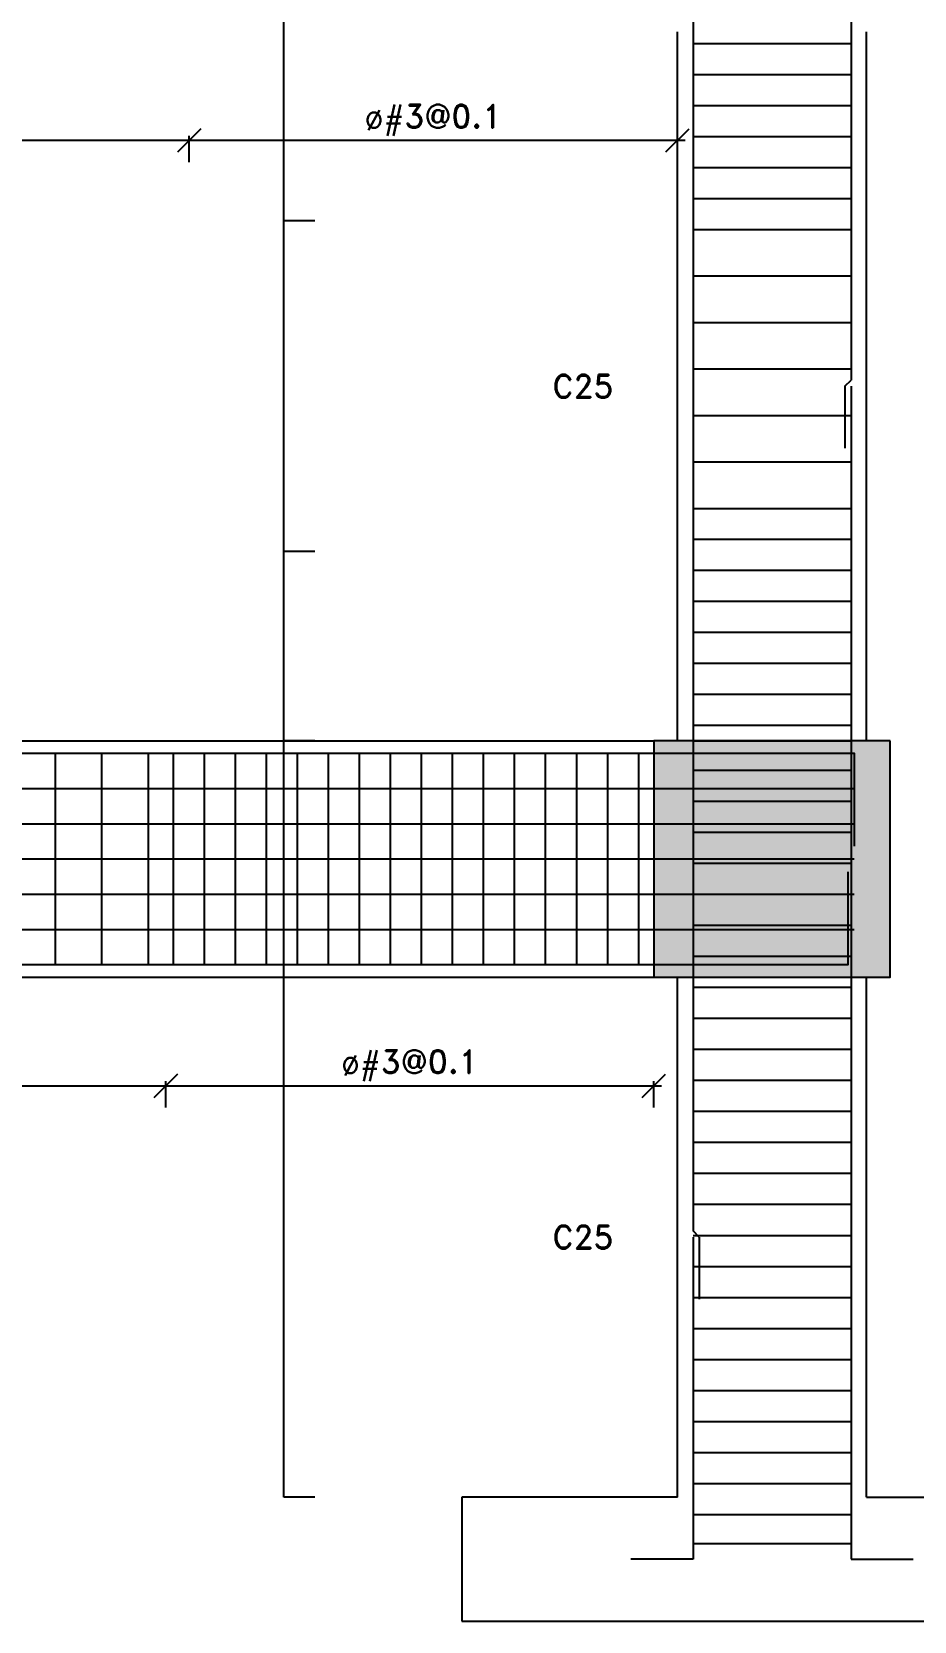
# Model space of a CAD drawing. Header units: inches. Extents: x 2674 to 28325, y -8016 to 21827.
# Drawn here: x 11401.7 to 11544, y -2273.3 to -2017.1 of the extents above; entities that cross this region are included whole.
import ezdxf

# ---------------------------------------------------------------- set-up
doc = ezdxf.new("R2010")
doc.units = ezdxf.units.IN
doc.header["$MEASUREMENT"] = 0
for name, color, linetype in [('Beam', 3, 'Continuous'), ('Beam elevation contour', 7, 'Continuous'), ('Beam rebar bot', 2, 'Continuous'), ('Beam rebar top', 2, 'Continuous'), ('Beam tie corner', 6, 'Continuous'), ('Beam tie mid', 4, 'Continuous'), ('Column elevation contorno', 7, 'Continuous'), ('Dimensions', 7, 'Continuous'), ('Porticos', 7, 'Continuous'), ('Texts', 7, 'Continuous')]:
    doc.layers.add(name, color=color, linetype=linetype)
doc.layers.add('Beam torsion rebar', color=7, linetype='Continuous', true_color=0xaf0000)
doc.styles.add('Letra', font='romand.shx')
doc.dimstyles.new('Dimension', dxfattribs={"dimscale": 0.083333, "dimtxt": 0.025, "dimasz": 0.025, "dimexe": 0.015, "dimexo": 0.03, "dimgap": 0.015, "dimtad": 1, "dimdec": 1, "dimzin": 0, "dimdsep": 46, "dimlunit": 4, "dimtxsty": 'Letra', "dimblk": 'OBLIQUE', "dimcen": 0.015, "dimdle": 0.025, "dimclrd": 256, "dimclre": 1, "dimclrt": 4, "dimadec": 0, "dimazin": 0, "dimtfac": 1, "dimtdec": 1, "dimtofl": 0, "dimtmove": 0, "dimatfit": 3, "dimfxl": 1, "dimtolj": 1, "dimtzin": 0, "dimarcsym": 0})

# ---------------------------------------------------------------- blocks, each defined once
blk = doc.blocks.new('_Oblique')
at = {"color": 0, "linetype": 'ByBlock', "lineweight": -2}
blk.add_line((-0.5, -0.5), (0.5, 0.5), dxfattribs=at)
blk = doc.blocks.new('*D653')
at = {"layer": 'Defpoints', "color": 0, "transparency": 16777216}
for p in [(11442.37, -2100.91), (11447.37, -2100.91), (11447.37, -2131.41)]:
    blk.add_point(p, dxfattribs=at)
at = {"layer": 'Dimensions', "color": 1, "linetype": 'ByBlock', "lineweight": -2, "transparency": 16777216}
for p, q in [((11447.37, -2100.91), (11442.37, -2100.91)), ((11447.37, -2131.41), (11442.37, -2131.41))]:
    blk.add_line(p, q, dxfattribs=at)
at = {"layer": 'Dimensions', "linetype": 'ByBlock', "lineweight": -2, "transparency": 16777216}
blk.add_line((11442.37, -2131.42), (11442.37, -2100.91), dxfattribs=at)
at = {"layer": 'Dimensions', "lineweight": -2, "transparency": 16777216, "xscale": 0.006249999999999999, "yscale": 0.006249999999999999, "zscale": 0.006249999999999999}
for p, rotation in [((11442.37, -2100.91), 90), ((11442.37, -2131.41), 270)]:
    blk.add_blockref('_Oblique', p, dxfattribs=dict(at, rotation=rotation))
at = {"layer": 'Dimensions', "color": 4, "transparency": 16777216, "insert": (11442.37, -2116.16), "char_height": 0.00625, "attachment_point": 5, "rotation": 90, "style": 'Letra'}
blk.add_mtext('\\A1;ø#3@0.1', dxfattribs=at)
blk = doc.blocks.new('*D654')
at = {"layer": 'Defpoints', "color": 0, "transparency": 16777216}
for p in [(11442.37, -1979.01), (11447.37, -1979.01), (11447.37, -2047.61)]:
    blk.add_point(p, dxfattribs=at)
at = {"layer": 'Dimensions', "color": 1, "linetype": 'ByBlock', "lineweight": -2, "transparency": 16777216}
for p, q in [((11447.37, -1979.01), (11442.37, -1979.01)), ((11447.37, -2047.61), (11442.37, -2047.61))]:
    blk.add_line(p, q, dxfattribs=at)
at = {"layer": 'Dimensions', "linetype": 'ByBlock', "lineweight": -2, "transparency": 16777216}
blk.add_line((11442.37, -2047.62), (11442.37, -1979.01), dxfattribs=at)
at = {"layer": 'Dimensions', "lineweight": -2, "transparency": 16777216, "xscale": 0.006249999999999999, "yscale": 0.006249999999999999, "zscale": 0.006249999999999999}
for p, rotation in [((11442.37, -1979.01), 90), ((11442.37, -2047.61), 270)]:
    blk.add_blockref('_Oblique', p, dxfattribs=dict(at, rotation=rotation))
at = {"layer": 'Dimensions', "color": 4, "transparency": 16777216, "insert": (11442.37, -2013.31), "char_height": 0.00625, "attachment_point": 5, "rotation": 90, "style": 'Letra'}
blk.add_mtext('\\A1;ø#3@0.1', dxfattribs=at)
blk = doc.blocks.new('*D655')
at = {"layer": 'Defpoints', "color": 0, "transparency": 16777216}
for p in [(11442.37, -2047.61), (11447.37, -2047.61), (11447.37, -2100.91)]:
    blk.add_point(p, dxfattribs=at)
at = {"layer": 'Dimensions', "color": 1, "linetype": 'ByBlock', "lineweight": -2, "transparency": 16777216}
for p, q in [((11447.37, -2047.61), (11442.37, -2047.61)), ((11447.37, -2100.91), (11442.37, -2100.91))]:
    blk.add_line(p, q, dxfattribs=at)
at = {"layer": 'Dimensions', "linetype": 'ByBlock', "lineweight": -2, "transparency": 16777216}
blk.add_line((11442.37, -2100.92), (11442.37, -2047.61), dxfattribs=at)
at = {"layer": 'Dimensions', "lineweight": -2, "transparency": 16777216, "xscale": 0.006249999999999999, "yscale": 0.006249999999999999, "zscale": 0.006249999999999999}
for p, rotation in [((11442.37, -2047.61), 90), ((11442.37, -2100.91), 270)]:
    blk.add_blockref('_Oblique', p, dxfattribs=dict(at, rotation=rotation))
at = {"layer": 'Dimensions', "color": 4, "transparency": 16777216, "insert": (11442.37, -2074.26), "char_height": 0.00625, "attachment_point": 5, "rotation": 90, "style": 'Letra'}
blk.add_mtext('\\A1;ø#3@0.15', dxfattribs=at)
blk = doc.blocks.new('*D669')
at = {"layer": 'Defpoints', "color": 0, "transparency": 16777216}
for p in [(11442.37, -2131.43), (11447.37, -2131.43), (11447.37, -2253.33)]:
    blk.add_point(p, dxfattribs=at)
at = {"layer": 'Dimensions', "color": 1, "linetype": 'ByBlock', "lineweight": -2, "transparency": 16777216}
for p, q in [((11447.37, -2131.43), (11442.37, -2131.43)), ((11447.37, -2253.33), (11442.37, -2253.33))]:
    blk.add_line(p, q, dxfattribs=at)
at = {"layer": 'Dimensions', "linetype": 'ByBlock', "lineweight": -2, "transparency": 16777216}
blk.add_line((11442.37, -2253.34), (11442.37, -2131.43), dxfattribs=at)
at = {"layer": 'Dimensions', "lineweight": -2, "transparency": 16777216, "xscale": 0.006249999999999999, "yscale": 0.006249999999999999, "zscale": 0.006249999999999999}
for p, rotation in [((11442.37, -2131.43), 90), ((11442.37, -2253.33), 270)]:
    blk.add_blockref('_Oblique', p, dxfattribs=dict(at, rotation=rotation))
at = {"layer": 'Dimensions', "color": 4, "transparency": 16777216, "insert": (11442.37, -2192.38), "char_height": 0.00625, "attachment_point": 5, "rotation": 90, "style": 'Letra'}
blk.add_mtext('\\A1;ø#3@0.1', dxfattribs=at)
blk = doc.blocks.new('*D236')
at = {"linetype": 'ByBlock', "lineweight": -2, "transparency": 16777216}
blk.add_line((730.7241, 4.3744), (732.3482, 4.3744), dxfattribs=at)
at = {"color": 1, "linetype": 'ByBlock', "lineweight": -2, "transparency": 16777216}
for p, q in [((730.7491, 4.3044), (730.7491, 4.3894)), ((732.3232, 4.3044), (732.3232, 4.3894))]:
    blk.add_line(p, q, dxfattribs=at)
at = {"layer": 'Defpoints', "transparency": 16777216}
for p in [(732.3232, 4.3744), (730.7491, 4.2744), (732.3232, 4.2744)]:
    blk.add_point(p, dxfattribs=at)
at = {"lineweight": -2, "transparency": 16777216, "xscale": 0.075, "yscale": 0.075, "zscale": 0.075, "rotation": 180}
blk.add_blockref('_Oblique', (730.7491, 4.3744), dxfattribs=at)
at = {"lineweight": -2, "transparency": 16777216, "xscale": 0.075, "yscale": 0.075, "zscale": 0.075}
blk.add_blockref('_Oblique', (732.3232, 4.3744), dxfattribs=at)
at = {"color": 4, "transparency": 16777216, "insert": (731.53615, 4.3894), "char_height": 0.075, "attachment_point": 8, "style": 'Letra'}
blk.add_mtext('ø#3@0.1', dxfattribs=at)
blk = doc.blocks.new('*D237')
at = {"linetype": 'ByBlock', "lineweight": -2, "transparency": 16777216}
blk.add_line((726.6841, 4.3744), (730.7741, 4.3744), dxfattribs=at)
at = {"color": 1, "linetype": 'ByBlock', "lineweight": -2, "transparency": 16777216}
for p, q in [((726.7091, 4.3044), (726.7091, 4.3894)), ((730.7491, 4.3044), (730.7491, 4.3894))]:
    blk.add_line(p, q, dxfattribs=at)
at = {"layer": 'Defpoints', "transparency": 16777216}
for p in [(730.7491, 4.3744), (726.7091, 4.2744), (730.7491, 4.2744)]:
    blk.add_point(p, dxfattribs=at)
at = {"lineweight": -2, "transparency": 16777216, "xscale": 0.075, "yscale": 0.075, "zscale": 0.075, "rotation": 180}
blk.add_blockref('_Oblique', (726.7091, 4.3744), dxfattribs=at)
at = {"lineweight": -2, "transparency": 16777216, "xscale": 0.075, "yscale": 0.075, "zscale": 0.075}
blk.add_blockref('_Oblique', (730.7491, 4.3744), dxfattribs=at)
at = {"color": 4, "transparency": 16777216, "insert": (728.7291, 4.3894), "char_height": 0.075, "attachment_point": 8, "style": 'Letra'}
blk.add_mtext('ø#3@0.15', dxfattribs=at)
blk = doc.blocks.new('*D255')
at = {"color": 1, "linetype": 'ByBlock', "lineweight": -2, "transparency": 16777216}
for p, q in [((730.6731, 1.2564), (730.6731, 1.3414)), ((732.247, 1.2564), (732.247, 1.3414))]:
    blk.add_line(p, q, dxfattribs=at)
at = {"linetype": 'ByBlock', "lineweight": -2, "transparency": 16777216}
blk.add_line((730.6481, 1.3264), (732.272, 1.3264), dxfattribs=at)
at = {"layer": 'Defpoints', "transparency": 16777216}
for p in [(732.247, 1.3264), (730.6731, 1.2264), (732.247, 1.2264)]:
    blk.add_point(p, dxfattribs=at)
at = {"lineweight": -2, "transparency": 16777216, "xscale": 0.075, "yscale": 0.075, "zscale": 0.075, "rotation": 180}
blk.add_blockref('_Oblique', (730.6731, 1.3264), dxfattribs=at)
at = {"lineweight": -2, "transparency": 16777216, "xscale": 0.075, "yscale": 0.075, "zscale": 0.075}
blk.add_blockref('_Oblique', (732.247, 1.3264), dxfattribs=at)
at = {"color": 4, "transparency": 16777216, "insert": (731.46005, 1.3414), "char_height": 0.075, "attachment_point": 8, "style": 'Letra'}
blk.add_mtext('ø#3@0.1', dxfattribs=at)
blk = doc.blocks.new('*D256')
at = {"color": 1, "linetype": 'ByBlock', "lineweight": -2, "transparency": 16777216}
for p, q in [((726.7091, 1.2564), (726.7091, 1.3414)), ((730.6731, 1.2564), (730.6731, 1.3414))]:
    blk.add_line(p, q, dxfattribs=at)
at = {"linetype": 'ByBlock', "lineweight": -2, "transparency": 16777216}
blk.add_line((726.6841, 1.3264), (730.6981, 1.3264), dxfattribs=at)
at = {"layer": 'Defpoints', "transparency": 16777216}
for p in [(730.6731, 1.3264), (726.7091, 1.2264), (730.6731, 1.2264)]:
    blk.add_point(p, dxfattribs=at)
at = {"lineweight": -2, "transparency": 16777216, "xscale": 0.075, "yscale": 0.075, "zscale": 0.075, "rotation": 180}
blk.add_blockref('_Oblique', (726.7091, 1.3264), dxfattribs=at)
at = {"lineweight": -2, "transparency": 16777216, "xscale": 0.075, "yscale": 0.075, "zscale": 0.075}
blk.add_blockref('_Oblique', (730.6731, 1.3264), dxfattribs=at)
at = {"color": 4, "transparency": 16777216, "insert": (728.6911, 1.3414), "char_height": 0.075, "attachment_point": 8, "style": 'Letra'}
blk.add_mtext('ø#3@0.15', dxfattribs=at)
blk = doc.blocks.new('GB 30 X 30')
blk.add_hatch(color=256).paths.add_polyline_path([(0.381, 0.381), (-0.381, 0.381), (-0.381, -0.381), (0.381, -0.381)])
at = {"color": 0}
blk.add_lwpolyline([(0.381, 0.381), (-0.381, 0.381), (-0.381, -0.381), (0.381, -0.381)], close=True, dxfattribs=at)
blk = doc.blocks.new('B33-B34-B35-B36-Story1')
at = {"layer": 'Dimensions'}
for p1, p2, text, picture, middle in [((726.7091, 4.2744), (730.7491, 4.2744), 'ø#3@0.15', '*D237', (728.7291, 4.3744)), ((730.7491, 4.2744), (732.3232, 4.2744), 'ø#3@0.1', '*D236', (731.5362, 4.3744))]:
    dim = blk.add_aligned_dim(p1=p1, p2=p2, distance=0.1, text=text, dimstyle='Dimension', override={"dimtxt": 0.075, "dimasz": 0.075, "dimpost": '<>'}, dxfattribs=at)
    dim.commit()
    dim.dimension.update_dxf_attribs({"geometry": picture, "text_midpoint": middle})
blk = doc.blocks.new('B33-B34-B35-B36-Plinth Level')
at = {"layer": 'Beam elevation contour'}
for points in [[(725.1351, 2.4384), (732.247, 2.4384)], [(733.009, 1.6764), (733.009, 2.4384)], [(725.1351, 1.6764), (732.247, 1.6764)]]:
    blk.add_lwpolyline(points, dxfattribs=at)
at = {"layer": 'Beam rebar bot'}
blk.add_lwpolyline([(732.8728, 2.0164), (732.8728, 1.7164), (702.188, 1.7164), (702.188, 2.0164)], dxfattribs=at)
at = {"layer": 'Beam rebar top'}
blk.add_lwpolyline([(702.208, 2.0984), (702.208, 2.3984), (732.8928, 2.3984), (732.8928, 2.0984)], dxfattribs=at)
at = {"layer": 'Beam tie corner'}
for points in [[(730.697, 2.3984), (730.697, 1.7164)], [(730.797, 2.3984), (730.797, 1.7164)], [(730.897, 2.3984), (730.897, 1.7164)], [(730.997, 2.3984), (730.997, 1.7164)], [(731.097, 2.3984), (731.097, 1.7164)], [(731.197, 2.3984), (731.197, 1.7164)], [(731.297, 2.3984), (731.297, 1.7164)], [(731.397, 2.3984), (731.397, 1.7164)], [(731.497, 2.3984), (731.497, 1.7164)], [(731.597, 2.3984), (731.597, 1.7164)], [(731.697, 2.3984), (731.697, 1.7164)], [(731.797, 2.3984), (731.797, 1.7164)], [(731.897, 2.3984), (731.897, 1.7164)], [(731.997, 2.3984), (731.997, 1.7164)], [(732.097, 2.3984), (732.097, 1.7164)], [(732.197, 2.3984), (732.197, 1.7164)]]:
    blk.add_lwpolyline(points, dxfattribs=at)
at = {"layer": 'Beam tie mid'}
for points in [[(730.3161, 2.3984), (730.3161, 1.7164)], [(730.4661, 2.3984), (730.4661, 1.7164)], [(730.6161, 2.3984), (730.6161, 1.7164)]]:
    blk.add_lwpolyline(points, dxfattribs=at)
at = {"layer": 'Beam torsion rebar'}
for points in [[(724.7541, 2.2847), (732.8928, 2.2847)], [(724.7541, 2.1711), (732.8928, 2.1711)], [(724.7541, 2.0574), (732.8928, 2.0574)], [(724.7541, 1.9437), (732.8928, 1.9437)], [(724.7541, 1.8301), (732.8928, 1.8301)]]:
    blk.add_lwpolyline(points, dxfattribs=at)
at = {"layer": 'Beam', "color": 0}
blk.add_blockref('GB 30 X 30', (732.628, 2.0574), dxfattribs=at)
at = {"layer": 'Dimensions'}
for p1, p2, text, picture, middle in [((726.7091, 1.2264), (730.6731, 1.2264), 'ø#3@0.15', '*D256', (728.6911, 1.3264)), ((730.6731, 1.2264), (732.247, 1.2264), 'ø#3@0.1', '*D255', (731.4601, 1.3264))]:
    dim = blk.add_aligned_dim(p1=p1, p2=p2, distance=0.1, text=text, dimstyle='Dimension', override={"dimtxt": 0.075, "dimasz": 0.075, "dimpost": '<>'}, dxfattribs=at)
    dim.commit()
    dim.dimension.update_dxf_attribs({"geometry": picture, "text_midpoint": middle})

msp = doc.modelspace()

# ---------------------------------------------------------------- linework, layer by layer
at = {"layer": 'Beam rebar bot'}
for points in [[(11533.81, -1769.46), (11533.81, -2073.26)], [(11508.33, -1921.86), (11508.33, -2210.42)], [(11532.81, -2074.26), (11533.81, -2073.26)], [(11532.81, -2074.26), (11532.81, -2084.26)], [(11533.81, -2074.26), (11533.81, -2252.33)], [(11509.33, -2211.42), (11508.33, -2210.42)], [(11508.33, -2211.42), (11508.33, -2252.33)], [(11509.33, -2211.42), (11509.33, -2221.42)], [(11508.33, -2252.33), (11508.33, -2263.33)], [(11533.81, -2252.33), (11533.81, -2263.33)], [(11508.33, -2263.33), (11498.33, -2263.33)], [(11533.81, -2263.33), (11543.81, -2263.33)]]:
    msp.add_lwpolyline(points, dxfattribs=at)
at = {"layer": 'Beam tie corner'}
for points in [[(11508.33, -2019.01), (11533.81, -2019.01)], [(11508.33, -2024.01), (11533.81, -2024.01)], [(11508.33, -2029.01), (11533.81, -2029.01)], [(11508.33, -2034.01), (11533.81, -2034.01)], [(11508.33, -2039.01), (11533.81, -2039.01)], [(11508.33, -2044.01), (11533.81, -2044.01)], [(11508.33, -2103.91), (11533.81, -2103.91)], [(11508.33, -2108.91), (11533.81, -2108.91)], [(11508.33, -2113.91), (11533.81, -2113.91)], [(11508.33, -2118.91), (11533.81, -2118.91)], [(11508.33, -2123.91), (11533.81, -2123.91)], [(11508.33, -2128.91), (11533.81, -2128.91)]]:
    msp.add_lwpolyline(points, dxfattribs=at)
at = {"layer": 'Beam tie mid'}
for points in [[(11508.33, -2048.96), (11533.81, -2048.96)], [(11508.33, -2056.46), (11533.81, -2056.46)], [(11508.33, -2063.96), (11533.81, -2063.96)], [(11508.33, -2071.46), (11533.81, -2071.46)], [(11508.33, -2078.96), (11533.81, -2078.96)], [(11508.33, -2086.46), (11533.81, -2086.46)], [(11508.33, -2093.96), (11533.81, -2093.96)], [(11508.33, -2098.91), (11533.81, -2098.91)], [(11508.33, -2131.41), (11533.81, -2131.41)], [(11508.33, -2136.13), (11533.81, -2136.13)], [(11508.33, -2141.13), (11533.81, -2141.13)], [(11508.33, -2146.13), (11533.81, -2146.13)], [(11508.33, -2151.13), (11533.81, -2151.13)], [(11508.33, -2156.13), (11533.81, -2156.13)], [(11508.33, -2161.13), (11533.81, -2161.13)], [(11508.33, -2166.13), (11533.81, -2166.13)], [(11508.33, -2171.13), (11533.81, -2171.13)], [(11508.33, -2176.13), (11533.81, -2176.13)], [(11508.33, -2181.13), (11533.81, -2181.13)], [(11508.33, -2186.13), (11533.81, -2186.13)], [(11508.33, -2191.13), (11533.81, -2191.13)], [(11508.33, -2196.13), (11533.81, -2196.13)], [(11508.33, -2201.13), (11533.81, -2201.13)], [(11508.33, -2206.13), (11533.81, -2206.13)], [(11508.33, -2211.13), (11533.81, -2211.13)], [(11508.33, -2216.13), (11533.81, -2216.13)], [(11508.33, -2221.13), (11533.81, -2221.13)], [(11508.33, -2226.13), (11533.81, -2226.13)], [(11508.33, -2231.13), (11533.81, -2231.13)], [(11508.33, -2236.13), (11533.81, -2236.13)], [(11508.33, -2241.13), (11533.81, -2241.13)], [(11508.33, -2246.13), (11533.81, -2246.13)], [(11508.33, -2251.13), (11533.81, -2251.13)], [(11508.33, -2256.13), (11533.81, -2256.13)], [(11508.33, -2260.83), (11533.81, -2260.83)]]:
    msp.add_lwpolyline(points, dxfattribs=at)
at = {"layer": 'Column elevation contorno'}
for points in [[(11505.83, -2131.41), (11505.83, -2017.11)], [(11536.31, -2131.41), (11536.31, -2017.11)], [(11505.83, -2253.33), (11505.83, -2169.51)], [(11536.31, -2253.33), (11536.31, -2169.51)], [(11505.83, -2253.33), (11471.07, -2253.33)], [(11471.07, -2253.33), (11471.07, -2273.33)], [(11536.31, -2253.33), (11571.07, -2253.33)], [(11471.07, -2273.33), (11571.07, -2273.33)]]:
    msp.add_lwpolyline(points, dxfattribs=at)

# ---------------------------------------------------------------- block references
at = {"layer": 'Porticos', "color": 0, "xscale": 49.99999999999999, "yscale": 49.99999999999999, "zscale": 49.99999999999999}
for name in ['B33-B34-B35-B36-Story1', 'B33-B34-B35-B36-Plinth Level']:
    msp.add_blockref(name, (-25110.33, -2253.33), dxfattribs=at)

# ---------------------------------------------------------------- texts
at = {"layer": 'Texts', "char_height": 3.75, "width": 2.8358, "attachment_point": 5, "style": 'Letra'}
for insert in [(11490.59, -2074.26), (11490.59, -2211.42)]:
    msp.add_mtext('C25', dxfattribs=dict(at, insert=insert))

# ---------------------------------------------------------------- dimensions: what is measured, and where the dimension line sits
at = {"layer": 'Dimensions'}
for p1, p2, text, picture, middle in [((11447.37, -2047.61), (11447.37, -1979.01), 'ø#3@0.1', '*D654', (11442.37, -2013.31)), ((11447.37, -2100.91), (11447.37, -2047.61), 'ø#3@0.15', '*D655', (11442.37, -2074.26)), ((11447.37, -2131.41), (11447.37, -2100.91), 'ø#3@0.1', '*D653', (11442.37, -2116.16)), ((11447.37, -2253.33), (11447.37, -2131.43), 'ø#3@0.1', '*D669', (11442.37, -2192.38))]:
    dim = msp.add_aligned_dim(p1=p1, p2=p2, distance=5, text=text, dimstyle='Dimension', override={"dimscale": 0.083333, "dimtxt": 0.075, "dimasz": 0.075, "dimpost": '<>'}, dxfattribs=at)
    dim.commit()
    dim.dimension.update_dxf_attribs({"geometry": picture, "text_midpoint": middle})

doc.saveas('drawing.dxf')
